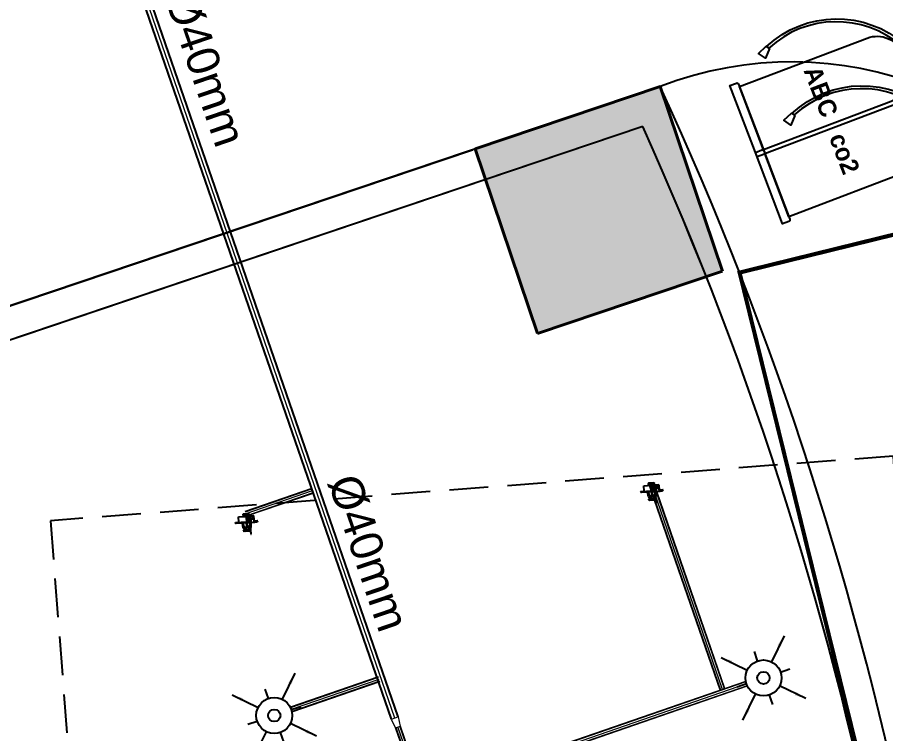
# Model space of a CAD drawing. Header units: inches. Extents: x 257070 to 799932, y -17980 to 269260.
# Drawn here: x 345010 to 350351, y 47336 to 51743 of the extents above; entities that cross this region are included whole.
import ezdxf

# ---------------------------------------------------------------- set-up
doc = ezdxf.new("R2010")
doc.units = ezdxf.units.IN
doc.header["$MEASUREMENT"] = 0
doc.header["$PDMODE"] = 99
doc.header["$PDSIZE"] = 100
doc.linetypes.add('CB_B2_AP$0$Str_00-04$0$HIDDEN4', pattern=[2.38125, 1.5875, -0.79375])
for name, color, linetype in [('0-AES-F-SPRINKLER', 10, 'Continuous'), ('0-F-AES-FIRE EXTINGUISHER', 1, 'Continuous'), ('2 wheeler barrier', 170, 'Continuous'), ('basement1_AP$0$A-_ROAD----_E-_-', 2, 'Continuous'), ('DSP_WALL', 7, 'Continuous'), ('RETAIL', 40, 'Continuous')]:
    doc.layers.add(name, color=color, linetype=linetype)
for name, color, linetype, lineweight in [('0-AES-F-SPRINKLER PIPE', 10, 'Continuous', 15), ('07--DIM-2', 2, 'Continuous', 25), ('E--CONCRETE-4', 4, 'Continuous', 40), ('E--CONCRETE-SHADE', 253, 'Continuous', 20), ('TEXT', 7, 'Continuous', 0)]:
    doc.layers.add(name, color=color, linetype=linetype, lineweight=lineweight)
doc.layers.add('A', color=7, linetype='Continuous', true_color=0x469d8b)
doc.styles.add('CG', font='GOTHICB.TTF')
doc.styles.get("Standard").update_dxf_attribs({"font": 'arial.ttf'})
doc.styles.add('TEXT style 175', font='GOTHIC.TTF')
doc.styles.add('TEXT style 75', font='ARIALN.TTF')
doc.dimstyles.new('75', dxfattribs={"dimscale": 1.5, "dimtxt": 200, "dimasz": 113, "dimexe": 113, "dimexo": 0, "dimgap": 25, "dimtad": 0, "dimdec": 0, "dimrnd": 5, "dimzin": 0, "dimdsep": 46, "dimtxsty": 'TEXT style 75', "dimblk": 'ARCHTICK', "dimcen": 0.09, "dimdle": 113, "dimclrd": 8, "dimclre": 8, "dimclrt": 256, "dimadec": 0, "dimazin": 0, "dimtfac": 1, "dimtdec": 0, "dimtofl": 0, "dimtmove": 1, "dimatfit": 3, "dimldrblk": 'OPEN90', "dimfxl": 0, "dimtolj": 1, "dimtzin": 0, "dimarcsym": 0})
doc.dimstyles.new('ISO-25', dxfattribs={"dimtxt": 2.5, "dimasz": 2.5, "dimexe": 1.25, "dimexo": 0.625, "dimtad": 1, "dimtxsty": 'Standard', "dimcen": 2.5, "dimadec": 0, "dimazin": 0, "dimtfac": 1, "dimtmove": 0, "dimatfit": 3, "dimfxl": 1, "dimarcsym": 0})

# ---------------------------------------------------------------- blocks, each defined once
blk = doc.blocks.new('_ArchTick')
at = {"color": 0, "linetype": 'ByBlock', "const_width": 0.15}
blk.add_lwpolyline([(-0.5, -0.5), (0.5, 0.5)], dxfattribs=at)
blk = doc.blocks.new('*D357')
at = {"layer": '07--DIM-2', "color": 251, "lineweight": -2, "ltscale": 1000, "transparency": 16777216}
for p, q in [((351232, 52797.9), (350624.2, 51302.3)), ((351582, 52797.9), (351232, 52797.9)), ((349773.8, 49210.3), (349774, 49210.3)), ((349773.9, 49210.2), (349773.9, 49210.4))]:
    blk.add_line(p, q, dxfattribs=at)
at = {"layer": 'DEFPOINTS', "color": 0, "ltscale": 1000, "transparency": 16777216}
for p in [(350624.2, 51302.3, 0), (349773.9, 49210.3, 0)]:
    blk.add_point(p, dxfattribs=at)
at = {"layer": '07--DIM-2', "color": 251, "lineweight": -2, "ltscale": 1000, "transparency": 16777216, "xscale": 350, "yscale": 350, "zscale": 350, "rotation": 247.8817463616638}
blk.add_blockref('_ArchTick', (350624.2, 51302.3), dxfattribs=at)
at = {"layer": '07--DIM-2', "ltscale": 1000, "transparency": 16777216, "insert": (352414.7, 52797.9), "char_height": 500, "attachment_point": 5, "rotation": 270, "style": 'TEXT style 75'}
blk.add_mtext('\\A1;R2250', dxfattribs=at)
blk = doc.blocks.new('_Open90')
at = {"color": 0, "linetype": 'ByBlock', "lineweight": -2}
for p, q in [((-0.5, 0.5), (0, 0)), ((0, 0), (-1, 0)), ((0, 0), (-0.5, -0.5))]:
    blk.add_line(p, q, dxfattribs=at)
blk = doc.blocks.new('A$C3CA070F1')
at = {"layer": '0-AES-F-SPRINKLER'}
h = blk.add_hatch(dxfattribs=at)
h.set_pattern_fill('ANSI31', color=3, scale=0.196883, angle=-34.2335, style=0)
h.set_pattern_definition([(100.766483, (49937.1607, 174049.7081), (1.474466316, 0.280375668), [])])
edge = h.paths.add_edge_path()
edge.add_line((-1.4, 85), (-1.4, 83.7))
edge.add_line((-1.4, 83.7), (-6.5, 83.9))
edge.add_ellipse((-6.5, 82.5), major_axis=(-1.42, -0.27), ratio=1, start_angle=257, end_angle=315)
edge.add_line((-7.7, 83.3), (-15.3, 72.1))
edge.add_ellipse((-11.7, 69.7), major_axis=(-4.25, -0.81), ratio=1, start_angle=-45, end_angle=45)
edge.add_line((-14.2, 66.1), (13.8, 47.1))
edge.add_line((13.8, 47.1), (13, 46))
edge.add_line((13, 46), (-14.9, 65))
edge.add_ellipse((-11.7, 69.7), major_axis=(-5.52, -1.05), ratio=1, start_angle=-45, end_angle=45, ccw=False)
edge.add_line((-16.4, 72.8), (-8.8, 84))
edge.add_ellipse((-6.5, 82.5), major_axis=(-2.69, -0.51), ratio=1, start_angle=257, end_angle=315, ccw=False)
edge.add_line((-6.4, 85.2), (-1.4, 85))
h = blk.add_hatch(dxfattribs=at)
h.set_pattern_fill('ANSI31', color=3, scale=0.196883, angle=-124.2335, style=0)
h.set_pattern_definition([(190.766483, (49937.1607, 174049.7081), (-0.280375668, 1.474466316), [])])
edge = h.paths.add_edge_path()
edge.add_line((-1.5, 53.6), (7.4, 47.6))
edge.add_line((7.4, 47.6), (8.4, 49.1))
edge.add_line((8.4, 49.1), (-0.4, 55.2))
edge.add_ellipse((-2.5, 52.1), major_axis=(-0.69, 3.63), ratio=1, start_angle=315, end_angle=405)
edge.add_line((-5.5, 54.2), (-14.4, 41.2))
edge.add_ellipse((-11.4, 39.1), major_axis=(-0.69, 3.63), ratio=1, start_angle=45, end_angle=135)
edge.add_line((-13.4, 36), (-9.3, 33.2))
edge.add_ellipse((-10.1, 32), major_axis=(-0.27, 1.42), ratio=1, start_angle=225, end_angle=315, ccw=False)
edge.add_line((-8.9, 31.2), (-9.6, 30.3))
edge.add_line((-9.6, 30.3), (-8, 29.2))
edge.add_line((-8, 29.2), (-7.4, 30.1))
edge.add_ellipse((-10.1, 32), major_axis=(-3.3, -0.63), ratio=1, start_angle=135, end_angle=225)
edge.add_line((-8.2, 34.8), (-12.4, 37.6))
edge.add_ellipse((-11.4, 39.1), major_axis=(-1.75, -0.33), ratio=1, start_angle=-45, end_angle=45, ccw=False)
edge.add_line((-12.8, 40.1), (-4, 53.1))
edge.add_ellipse((-2.5, 52.1), major_axis=(-1.75, -0.33), ratio=1, start_angle=225, end_angle=315, ccw=False)
at = {"layer": '0-AES-F-SPRINKLER', "color": 3}
for p, q in [((-97, 44.5), (-78.9, 71.2)), ((-94, 87.9), (-92.6, 89.9)), ((-71.7, 72.7), (-94, 87.9)), ((-92.6, 89.9), (-59.3, 67.2)), ((-84.5, 65.7), (-92.1, 54.5)), ((-89.4, 54.1), (-90.1, 50.9)), ((-87.9, 57.4), (-89.5, 49.2)), ((-89.4, 55.1), (-89.4, 55.1)), ((-87.2, 59), (-87.3, 58.9)), ((-87.2, 59), (-86.9, 59.4)), ((-85.5, 57), (-87.2, 48.7)), ((-85.2, 57.7), (-85.3, 57.6)), ((-76.9, 69.9), (-81.9, 62.5)), ((-79.8, 65.6), (-81.8, 67)), ((-78, 63), (-80.3, 64.8)), ((-78.9, 71.2), (-76.9, 69.9)), ((-70, 64.5), (-78, 63)), ((-68.6, 55.2), (-74.6, 59.3)), ((-66.2, 53.6), (-74.2, 41.9)), ((-61.8, 66), (-67.1, 65)), ((-60.6, 65.2), (-66.8, 69.4)), ((-50.4, 56.6), (-66.2, 53.6)), ((-59.3, 67.2), (-60.6, 65.2)), ((-56.6, 67), (-59.8, 66.4)), ((-50.4, 56.6), (-58.3, 62)), ((-18.5, 45.8), (-56.6, 67)), ((-16.9, 37.4), (-55.1, 63.4)), ((-28.6, 41.7), (-50.4, 56.6)), ((-30.3, 52.3), (-16.4, 72.8)), ((-16.4, 72.8), (-8.8, 84)), ((-7.7, 83.3), (-15.3, 72.1)), ((13, 46), (-14.9, 65)), ((-5.5, 54.2), (-14.4, 41.2)), ((-14.2, 66.1), (13.8, 47.1)), ((-1.4, 83.7), (-13.6, 65.8)), ((-1.4, 83.7), (-6.5, 83.9)), ((-6.4, 85.2), (-1.4, 85)), ((-1.5, 53.6), (7.4, 47.6)), ((-1.4, 85), (-1.4, 83.7)), ((8.4, 49.1), (-0.4, 55.2)), ((-98.2, 38.1), (-98.1, 38.2)), ((-98.2, 38), (-98.2, 38.1)), ((-98.2, 37.9), (-98.2, 38)), ((-98.2, 37.8), (-98.2, 37.9)), ((-98.2, 37.7), (-98.2, 37.8)), ((-98.2, 37.6), (-98.2, 37.7)), ((-98.2, 37.5), (-98.2, 37.6)), ((-98.2, 37.6), (-98.2, 37.6)), ((-98.2, 37.4), (-98.2, 37.5)), ((-98.2, 37.3), (-98.2, 37.4)), ((-98.2, 37.4), (-98.2, 37.4)), ((-98.1, 37.2), (-98.2, 37.3)), ((-98.1, 38.7), (-97.4, 43.4)), ((-98.1, 38.6), (-98.1, 38.7)), ((-98.1, 38.5), (-98.1, 38.6)), ((-98.1, 38.4), (-98.1, 38.5)), ((-98.1, 38.3), (-98.1, 38.4)), ((-98.1, 38.2), (-98.1, 38.3)), ((-98.1, 37.1), (-98.1, 37.2)), ((-98.1, 37.2), (-98.1, 37.2)), ((-98.1, 37), (-98.1, 37.1)), ((-98.1, 37.1), (-98.1, 37.1)), ((-98, 36.9), (-98.1, 37)), ((-98.1, 37), (-98.1, 37)), ((-98.1, 37), (-98.1, 37)), ((-97.9, 36.8), (-98, 36.9)), ((-98, 36.9), (-98, 36.9)), ((-98, 36.9), (-98, 36.9)), ((-98, 36.9), (-98, 36.9)), ((-98, 36.9), (-98, 36.9)), ((-97.8, 36.9), (-97.9, 36.9)), ((-97.9, 36.9), (-97.9, 36.9)), ((-97.9, 36.9), (-97.9, 36.8)), ((-95.6, 36.5), (-97.9, 36.8)), ((-97.9, 36.8), (-97.9, 36.8)), ((-97.7, 36.9), (-97.8, 36.9)), ((-97.8, 36.9), (-97.8, 36.9)), ((-97.8, 36.9), (-97.8, 36.9)), ((-97.6, 37), (-97.7, 37)), ((-97.7, 37), (-97.7, 37)), ((-97.7, 37), (-97.7, 36.9)), ((-97.5, 37.2), (-97.6, 37.1)), ((-97.6, 37.1), (-97.6, 37.1)), ((-97.6, 37.1), (-97.6, 37)), ((-97.4, 37.3), (-97.5, 37.3)), ((-97.5, 37.3), (-97.5, 37.2)), ((-97.3, 37.5), (-97.4, 37.5)), ((-97.4, 37.5), (-97.4, 37.4)), ((-97.4, 37.4), (-97.4, 37.3)), ((-97.2, 37.7), (-97.3, 37.6)), ((-97.3, 37.6), (-97.3, 37.5)), ((-97.1, 37.9), (-97.2, 37.9)), ((-97.2, 37.9), (-97.2, 37.8)), ((-97.2, 37.8), (-97.2, 37.7)), ((-97, 38.1), (-97.1, 38)), ((-97.1, 38), (-97.1, 37.9)), ((-96.9, 38.5), (-97, 38.3)), ((-97, 38.3), (-97, 38.2)), ((-97, 38.2), (-97, 38.1)), ((-96.8, 38.8), (-96.9, 38.7)), ((-96.9, 38.7), (-96.9, 38.6)), ((-96.9, 38.6), (-96.9, 38.5)), ((-96.7, 39), (-96.8, 38.9)), ((-96.8, 38.9), (-96.8, 38.8)), ((-96.6, 39.4), (-96.7, 39.3)), ((-96.7, 39.3), (-96.7, 39.1)), ((-96.7, 39.1), (-96.7, 39)), ((-96.5, 39.8), (-96.6, 39.6)), ((-96.6, 39.6), (-96.6, 39.5)), ((-96.6, 39.5), (-96.6, 39.4)), ((-96.4, 40.1), (-96.5, 40)), ((-96.5, 40), (-96.5, 39.9)), ((-96.5, 39.9), (-96.5, 39.8)), ((-96.3, 40.5), (-96.4, 40.4)), ((-96.4, 40.4), (-96.4, 40.3)), ((-96.4, 40.3), (-96.4, 40.1)), ((-96.2, 41), (-96.3, 40.9)), ((-96.3, 40.9), (-96.3, 40.8)), ((-96.3, 40.8), (-96.3, 40.6)), ((-96.3, 40.6), (-96.3, 40.5)), ((-96.1, 41.5), (-96.2, 41.4)), ((-96.2, 41.4), (-96.2, 41.3)), ((-96.2, 41.3), (-96.2, 41.1)), ((-96.2, 41.1), (-96.2, 41)), ((-95.5, 46.3), (-96.1, 41.7)), ((-96.1, 41.7), (-96.1, 41.6)), ((-96.1, 41.6), (-96.1, 41.5)), ((-95.5, 36.5), (-95.6, 36.5)), ((-95.6, 36.5), (-95.6, 36.5)), ((-95.6, 36.5), (-95.6, 36.5)), ((-95.4, 36.6), (-95.5, 36.6)), ((-95.5, 36.6), (-95.5, 36.6)), ((-95.5, 36.6), (-95.5, 36.5)), ((-95.3, 36.7), (-95.4, 36.6)), ((-95.4, 36.6), (-95.4, 36.6)), ((-95.4, 36.6), (-95.4, 36.6)), ((-95.2, 36.8), (-95.3, 36.8)), ((-95.3, 36.8), (-95.3, 36.7)), ((-95.3, 36.7), (-95.3, 36.7)), ((-95.1, 37), (-95.2, 36.9)), ((-95.2, 36.9), (-95.2, 36.9)), ((-95.2, 36.9), (-95.2, 36.8)), ((-95, 37.1), (-95.1, 37.1)), ((-95.1, 37.1), (-95.1, 37)), ((-94.9, 37.4), (-95, 37.3)), ((-95, 37.3), (-95, 37.2)), ((-95, 37.2), (-95, 37.1)), ((-94.8, 37.5), (-94.9, 37.4)), ((-94.9, 37.4), (-94.9, 37.4)), ((-94.7, 37.8), (-94.8, 37.7)), ((-94.8, 37.7), (-94.8, 37.6)), ((-94.8, 37.6), (-94.8, 37.5)), ((-94.6, 38), (-94.7, 37.9)), ((-94.7, 37.9), (-94.7, 37.8)), ((-94.5, 38.4), (-94.6, 38.2)), ((-94.6, 38.2), (-94.6, 38.1)), ((-94.6, 38.1), (-94.6, 38)), ((-94.4, 38.7), (-94.5, 38.6)), ((-94.5, 38.6), (-94.5, 38.5)), ((-94.5, 38.5), (-94.5, 38.4)), ((-93.8, 43.4), (-94.4, 47.9)), ((-94.3, 38.9), (-94.4, 38.8)), ((-94.4, 38.8), (-94.4, 38.7)), ((-94.2, 39.3), (-94.3, 39.2)), ((-94.3, 39.2), (-94.3, 39.1)), ((-94.3, 39.1), (-94.3, 38.9)), ((-94.1, 39.7), (-94.2, 39.6)), ((-94.2, 39.6), (-94.2, 39.4)), ((-94.2, 39.4), (-94.2, 39.3)), ((-94, 40.1), (-94.1, 39.9)), ((-94.1, 39.9), (-94.1, 39.8)), ((-94.1, 39.8), (-94.1, 39.7)), ((-93.9, 40.6), (-94, 40.4)), ((-94, 40.4), (-94, 40.3)), ((-94, 40.3), (-94, 40.2)), ((-94, 40.2), (-94, 40.1)), ((-93.8, 41.1), (-93.9, 40.9)), ((-93.9, 40.9), (-93.9, 40.8)), ((-93.9, 40.8), (-93.9, 40.7)), ((-93.9, 40.7), (-93.9, 40.6)), ((-93.8, 43.3), (-93.8, 43.4)), ((-93.8, 43.2), (-93.8, 43.3)), ((-93.7, 43.1), (-93.8, 43.2)), ((-93.8, 43.2), (-93.8, 43.2)), ((-93.6, 42.7), (-93.8, 41.4)), ((-93.8, 41.4), (-93.8, 41.3)), ((-93.8, 41.3), (-93.8, 41.2)), ((-93.8, 41.2), (-93.8, 41.1)), ((-93.7, 43), (-93.7, 43.1)), ((-93.7, 42.9), (-93.7, 43)), ((-93.7, 42.8), (-93.7, 42.9)), ((-93.7, 42.9), (-93.7, 42.9)), ((-93.6, 42.8), (-93.7, 42.8)), ((-93.6, 42.7), (-93.6, 42.8)), ((-93.6, 42.6), (-93.6, 42.7)), ((-93.6, 42.7), (-93.6, 42.7)), ((-93.6, 42.7), (-93.6, 42.7)), ((-93.5, 42.6), (-93.6, 42.6)), ((-93.5, 42.5), (-93.5, 42.6)), ((-93.5, 42.6), (-93.5, 42.6)), ((-93.5, 42.6), (-93.5, 42.6)), ((-93.4, 42.5), (-93.5, 42.5)), ((-91.1, 42.1), (-93.4, 42.5)), ((-93.4, 42.5), (-93.4, 42.5)), ((-93.3, 42.5), (-93.4, 42.5)), ((-93.4, 42.5), (-93.4, 42.5)), ((-92.9, 46.5), (-93.3, 49.4)), ((-93.2, 42.5), (-93.3, 42.5)), ((-93.3, 42.5), (-93.3, 42.5)), ((-93.3, 42.5), (-93.3, 42.5)), ((-93.1, 42.6), (-93.2, 42.6)), ((-93.2, 42.6), (-93.2, 42.6)), ((-93.2, 42.6), (-93.2, 42.5)), ((-93, 42.7), (-93.1, 42.7)), ((-93.1, 42.7), (-93.1, 42.6)), ((-93.1, 42.6), (-93.1, 42.6)), ((-92.9, 42.8), (-93, 42.8)), ((-93, 42.8), (-93, 42.7)), ((-92.9, 46.4), (-92.9, 46.5)), ((-92.9, 46.3), (-92.9, 46.4)), ((-92.9, 46.4), (-92.9, 46.4)), ((-92.9, 46.2), (-92.9, 46.3)), ((-92.9, 46.3), (-92.9, 46.3)), ((-92.8, 46.2), (-92.9, 46.2)), ((-92.8, 43), (-92.9, 42.9)), ((-92.9, 42.9), (-92.9, 42.9)), ((-92.9, 42.9), (-92.9, 42.8)), ((-92.8, 46.1), (-92.8, 46.2)), ((-92.8, 46.2), (-92.8, 46.2)), ((-92.7, 46.1), (-92.8, 46.1)), ((-92.8, 46.1), (-92.8, 46.1)), ((-92.8, 46.1), (-92.8, 46.1)), ((-92.8, 46.1), (-92.8, 46.1)), ((-92.7, 43.1), (-92.8, 43.1)), ((-92.8, 43.1), (-92.8, 43)), ((-90.6, 47), (-92.7, 43.2)), ((-92.6, 46.1), (-92.7, 46.1)), ((-92.7, 46.1), (-92.7, 46.1)), ((-92.7, 46.1), (-92.7, 46.1)), ((-92.7, 46.1), (-92.7, 46.1)), ((-92.7, 43.2), (-92.7, 43.1)), ((-92.5, 46.1), (-92.6, 46.1)), ((-92.6, 46.1), (-92.6, 46.1)), ((-92.6, 46.1), (-92.6, 46.1)), ((-92.6, 46.1), (-92.6, 46.1)), ((-92.4, 46.3), (-92.5, 46.2)), ((-92.5, 46.2), (-92.5, 46.2)), ((-92.5, 46.2), (-92.5, 46.1)), ((-92.3, 46.4), (-92.4, 46.4)), ((-92.4, 46.4), (-92.4, 46.3)), ((-92.4, 46.3), (-92.4, 46.3)), ((-90.3, 50.1), (-92.3, 46.4)), ((-91, 42.1), (-91.1, 42.1)), ((-91.1, 42.1), (-91.1, 42.1)), ((-90.9, 42.1), (-91, 42.1)), ((-91, 42.1), (-91, 42.1)), ((-91, 42.1), (-91, 42.1)), ((-90.8, 42.1), (-90.9, 42.1)), ((-90.9, 42.1), (-90.9, 42.1)), ((-90.7, 42.2), (-90.8, 42.2)), ((-90.8, 42.2), (-90.8, 42.2)), ((-90.8, 42.2), (-90.8, 42.1)), ((-90.6, 42.4), (-90.7, 42.3)), ((-90.7, 42.3), (-90.7, 42.3)), ((-90.7, 42.3), (-90.7, 42.2)), ((-90.4, 46.9), (-90.6, 47)), ((-90.5, 42.5), (-90.6, 42.4)), ((-90.6, 42.4), (-90.6, 42.4)), ((-90.4, 42.7), (-90.5, 42.6)), ((-90.5, 42.6), (-90.5, 42.6)), ((-90.5, 42.6), (-90.5, 42.5)), ((-90.4, 46.9), (-88.3, 46.5)), ((-88.3, 46.5), (-90.4, 42.8)), ((-90.4, 42.8), (-90.4, 42.7)), ((-90.3, 50.2), (-90.3, 50.2)), ((-88.1, 46.5), (-88.3, 46.5)), ((-87.1, 49.1), (-83.1, 28.1)), ((-76.5, 43.5), (-84.7, 49.1)), ((-83.1, 28.1), (-59.8, 9)), ((-45.1, 30.7), (-81.4, -22.7)), ((-57.1, 13), (-79.2, 28)), ((-71.2, 26.1), (-79, 31.5)), ((-78.4, -29.4), (-39.9, 27.2)), ((-74.2, 41.9), (-71.2, 26.1)), ((-72.8, 43.9), (-70.8, 42.5)), ((-69.3, 47.2), (-71.9, 43.3)), ((-71.2, 26.1), (-55.4, 15.4)), ((-70.8, 42.5), (-69.6, 43.1)), ((-69.6, 43.1), (-65.6, 49)), ((-65.5, 50.3), (-67.6, 51.7)), ((-65.6, 49), (-65.5, 50.3)), ((-46.7, 28.3), (-63.5, 39.8)), ((-60.3, 44.4), (-42.5, 32.3)), ((-12.5, 8.5), (-45.1, 30.7)), ((-36, 41.9), (-44.1, 30)), ((-43.5, 33), (-34.7, 45.9)), ((-38.8, -30.1), (-12.5, 8.5)), ((-36.6, 24.9), (-27.8, 37.8)), ((-35.2, 41.4), (-36, 41.9)), ((-31.7, 32.1), (-35.3, 38.9)), ((-29, 19.7), (-17.4, 36.7)), ((-20.7, 31.9), (-28.3, 37.1)), ((-27.8, 37.8), (-26.1, 40.3)), ((-23.3, 15.8), (-12.3, 33.3)), ((-1.1, 25.8), (-22.9, -9.3)), ((-22, 15), (-12.4, 30.5)), ((-9.5, 31.8), (-20.6, 14)), ((1.6, 23.7), (-20, -11.1)), ((-19.9, -8), (-1.3, 22.5)), ((-19.1, 13), (-9.6, 28.5)), ((-16.9, 37.4), (-18.5, 45.8)), ((-6.7, 29.8), (-17.7, 12.1)), ((-17.4, 36.7), (-16.9, 37.4)), ((4.4, 21.7), (-17.1, -13)), ((-17, -9.8), (1.5, 20.5)), ((-16.3, 11.1), (-6.9, 26.5)), ((-3.9, 27.8), (-14.9, 10.1)), ((-14.2, -14.8), (7.2, 19.7)), ((-14.2, -11.6), (4.3, 18.4)), ((-12.3, 33.3), (-13.8, 32.5)), ((-13.5, 9.2), (-4.1, 24.5)), ((-13.4, 36), (-9.3, 33.2)), ((-12.8, 40.1), (-4, 53.1)), ((-2.4, 33.9), (-12.4, 40.7)), ((-8.2, 34.8), (-12.4, 37.6)), ((-12.4, 30.5), (-12.3, 33.3)), ((-9.5, 31.8), (-12.4, 30.5)), ((7, 16.4), (-11.3, -13.5)), ((8.8, 17.2), (-10.3, -14)), ((-9.6, 28.5), (-9.5, 31.8)), ((-8.9, 31.2), (-9.6, 30.3)), ((-9.6, 30.3), (-8, 29.2)), ((-6.7, 29.8), (-9.6, 28.5)), ((-8.7, -12.8), (8.7, 12.8)), ((-8, 29.2), (-7.4, 30.1)), ((-6.9, 26.5), (-6.7, 29.8)), ((-3.9, 27.8), (-6.9, 26.5)), ((8.4, 49.1), (-6.8, 26.7)), ((5, 44.1), (-5.3, 51.1)), ((-4.1, 24.5), (-3.9, 27.8)), ((-1.1, 25.8), (-4.1, 24.5)), ((-1.3, 22.5), (-1.1, 25.8)), ((1.6, 23.7), (-1.3, 22.5)), ((13, 46), (-1.2, 25.2)), ((1.5, 20.5), (1.6, 23.7)), ((4.4, 21.7), (1.5, 20.5)), ((4.3, 18.4), (4.4, 21.7)), ((7.2, 19.7), (4.3, 18.4)), ((7, 16.4), (7.2, 19.7)), ((8.8, 17.2), (7, 16.4)), ((7.4, 47.6), (8.4, 49.1)), ((9.2, 15), (8.8, 17.2)), ((13.8, 47.1), (13, 46)), ((-81.6, -25.3), (-79.6, -29.9)), ((-79.6, -29.9), (-78.4, -29.4)), ((-66.2, -11.4), (-38.8, -30.1)), ((-22.9, -6.7), (-22.9, -9.3)), ((-22.9, -9.3), (-19.9, -8)), ((-19.9, -8), (-20, -11.1)), ((-20, -11.1), (-17, -9.8)), ((-17, -9.8), (-17.1, -13)), ((-17.1, -13), (-14.2, -11.6)), ((-14.2, -11.6), (-14.2, -14.8)), ((-14.2, -14.8), (-11.3, -13.5)), ((-11.3, -13.5), (-11.3, -14.2)), ((-11.3, -14.2), (-10.6, -14))]:
    blk.add_line(p, q, dxfattribs=at)
for centre, major_axis, start_param, end_param in [((-90.8, 53.6), (-0.29, 1.52), 0.785398, 2.356194), ((-89, 55.4), (-0.103, 0.54), 0.916881, 1.969618), ((-91.1, 54.7), (-0.33, 1.74), 4.197625, 4.773282), ((-84.1, 56.7), (-3.79, -0.72), -0.784768, -0.363877), ((-80.2, 54.3), (-1.57, 8.26), 0.010205, 0.785398), ((-83.7, 56.5), (-0.35, 1.85), 0.785501, 1.132999), ((-80.2, 54.3), (-5.9, -1.12), 4.155645, 5.497787), ((-83.2, 64.8), (-1.52, -0.29), 3.926991, 5.497787), ((-80.2, 54.3), (-8.26, -1.57), 4.155621, 4.722594), ((-75, 67.7), (-8.26, -1.57), 1.014052, 3.151797), ((-75.2, 63.2), (-2.79, -0.53), -0.113999, 0.093951), ((-75, 67.7), (-1.12, 5.9), 2.584882, 5.497787), ((-75, 67.7), (-1.57, 8.26), 4.722594, 5.497787), ((-70.2, 52.9), (-2.79, -0.53), 2.356194, 3.926991), ((-59.9, 59.6), (-2.83, -0.54), 3.926991, 4.712389), ((-11.7, 69.7), (-5.52, -1.05), -0.785398, 0.785398), ((-11.7, 69.7), (-4.25, -0.81), -0.785398, 0.785398), ((-6.5, 82.5), (-2.69, -0.51), 4.485496, 5.497787), ((-6.5, 82.5), (-1.42, -0.27), 4.485496, 5.497787), ((-2.5, 52.1), (-0.69, 3.63), 5.497787, 7.068583), ((-2.5, 52.1), (-1.75, -0.33), 3.926991, 5.497787), ((-94.7, 43.1), (-2.74, -0.52), -0.560204, -0.324923), ((-95.2, 43.3), (-0.41, 2.13), 0.784914, 1.034983), ((-92.8, 45.9), (-0.51, 2.68), 0.787914, 1.247507), ((-92.6, 47.9), (-1.75, -0.33), -0.775969, -0.160442), ((-91.5, 49.5), (-0.33, 1.74), 0.791774, 1.412986), ((-95.3, 50.1), (-5.72, -1.09), 2.374727, 2.798549), ((-93.2, 51.4), (-3.09, -0.59), 2.526084, 2.789089), ((-92.9, 49.6), (-5.72, -1.09), 2.377207, 2.798549), ((-74.9, 45.8), (-0.53, 2.79), 2.356194, 3.926991), ((-64.7, 44.1), (-3.72, -0.71), -0.403281, 1.321745), ((-64.7, 44.1), (-0.71, 3.72), 4.96144, 6.686466), ((-65.2, 37.3), (-0.56, 2.96), 5.497794, 6.034125), ((-58.6, 46.9), (-2.96, -0.56), 0.24906, 0.785391), ((-33.2, 40), (-0.45, 2.36), 0.803442, 1.867502), ((-30.1, 39.4), (-2.79, -0.53), 2.356194, 3.926991), ((-23.8, 38.7), (-0.53, 2.79), 5.497787, 7.068583), ((-15, 35.1), (-0.54, 2.83), 0.785398, 3.403392), ((-11.4, 39.1), (-0.69, 3.63), 0.785398, 2.356194), ((-11.4, 39.1), (-1.75, -0.33), -0.785398, 0.785398), ((-10.1, 32), (-0.27, 1.42), 3.926991, 5.497787), ((-10.1, 32), (-3.3, -0.63), 2.356194, 3.926991), ((6.3, 14.4), (-0.54, 2.83), 3.926991, 4.712389), ((-79.1, -24.2), (-0.51, 2.69), 0.785398, 1.797689), ((-11.1, -11.2), (-2.83, -0.54), 1.570796, 2.356194)]:
    blk.add_ellipse(centre, major_axis=major_axis, ratio=1, start_param=start_param, end_param=end_param, dxfattribs=at)
at = {"layer": '0-AES-F-SPRINKLER', "color": 3, "extrusion": (0, 0, -1)}
for centre, major_axis, start_param, end_param in [((-86.3, 46.7), (-0.53, 2.79), -0.113999, 0.785398), ((-77.4, 33.9), (-0.54, 2.83), 3.926991, 4.712389)]:
    blk.add_ellipse(centre, major_axis=major_axis, ratio=1, start_param=start_param, end_param=end_param, dxfattribs=at)
blk = doc.blocks.new('A$C38B57D14')
at = {"color": 1}
for points in [[(331, 896.2), (325.1, 903.8), (325.1, 915.6), (402.4, 967.6), (507.6, 967.6), (508.4, 961.7), (412.4, 947.3), (356.4, 908.4), (344.9, 896.2), (331, 896.2)], [(356.4, 908.4), (518.9, 886.4), (518.2, 881.3), (344.9, 896.2)]]:
    blk.add_lwpolyline(points, dxfattribs=at)
for points in [[(325.1, 896.2), (356.4, 896.2), (356.4, 920.5), (325.1, 920.5)], [(311.4, 882.4), (269.9, 882.4), (269.9, 855.8), (311.4, 855.8)], [(34.7, 235), (51.3, 246.7), (89, 211), (54.8, 187.1)]]:
    blk.add_lwpolyline(points, close=True, dxfattribs=at)
blk.add_lwpolyline([(269.9, 858.3, 0.380099), (48.4, 244.6), (37.2, 236.7, -0.385151), (269.9, 876.8)], format="xyb", dxfattribs=at)
for points in [[(311.4, 851.3), (370.1, 851.3), (370.1, 882.4, 0.414214), (356.4, 896.2), (325.1, 896.2, 0.414214), (311.4, 882.4)], [(311.4, 851.3), (370.1, 851.3, -0.414214), (507.3, 714.2), (507.3, 41.9), (174.3, 41.9), (174.3, 714.2, -0.414214)], [(161, 41.9), (520.6, 41.9, -0.414214), (528.6, 33.8), (528.6, 0), (152.9, 0), (152.9, 33.8, -0.414214)]]:
    blk.add_lwpolyline(points, format="xyb", close=True, dxfattribs=at)
blk.add_circle((340.8, 908.4), 7.79, dxfattribs=at)
at = {"color": 7, "style": 'CG'}
blk.add_text('ABC', height=88.5, dxfattribs=at).set_placement((211.4, 364.3))
blk = doc.blocks.new('A$C1C2B0A82')
at = {"color": 1}
for points in [[(414, 1120.2), (406.7, 1129.7), (406.7, 1144.6), (503.3, 1209.5), (634.7, 1209.5), (635.7, 1202.2), (515.8, 1184.1), (445.7, 1135.5), (431.4, 1120.2), (414, 1120.2)], [(445.7, 1135.5), (648.8, 1108), (648, 1101.7), (431.4, 1120.2)]]:
    blk.add_lwpolyline(points, dxfattribs=at)
for points in [[(406.7, 1120.2), (445.7, 1120.2), (445.7, 1150.7), (406.7, 1150.7)], [(389.5, 1103), (337.6, 1103), (337.6, 1069.7), (389.5, 1069.7)], [(43.6, 293.7), (64.4, 308.3), (111.5, 263.8), (68.8, 233.8)]]:
    blk.add_lwpolyline(points, close=True, dxfattribs=at)
blk.add_lwpolyline([(337.6, 1072.9, 0.380099), (60.7, 305.7), (46.7, 295.9, -0.385151), (337.6, 1096)], format="xyb", dxfattribs=at)
for points in [[(389.5, 1064.2), (462.9, 1064.2), (462.9, 1103, 0.414214), (445.7, 1120.2), (406.7, 1120.2, 0.414214), (389.5, 1103)], [(389.5, 1064.2), (462.9, 1064.2, -0.414214), (634.3, 892.8), (634.3, 52.4), (218.1, 52.4), (218.1, 892.8, -0.414214)], [(201.5, 52.4), (650.9, 52.4, -0.414214), (661, 42.3), (661, 0), (191.4, 0), (191.4, 42.3, -0.414214)]]:
    blk.add_lwpolyline(points, format="xyb", close=True, dxfattribs=at)
blk.add_circle((426.2, 1135.5), 9.74, dxfattribs=at)
at = {"color": 7, "style": 'CG'}
blk.add_text('co2', height=110.62, dxfattribs=at).set_placement((264.5, 455.4))
blk = doc.blocks.new('*U603')
at = {"layer": '0-AES-F-SPRINKLER'}
for p, q in [((171672.4, 56809.4), (171672.4, 56870.6)), ((171561.6, 56698.5), (171500.3, 56698.5)), ((171783.3, 56698.5), (171844.5, 56698.5)), ((171672.4, 56587.7), (171672.4, 56526.4))]:
    blk.add_line(p, q, dxfattribs=at)
for radius in [110.8, 37.8]:
    blk.add_circle((171672.4, 56698.5), radius, dxfattribs=at)
at = {"layer": '0-AES-F-SPRINKLER PIPE'}
for points, override in [([(171467.9, 56903), (171594, 56776.9)], {"dimasz": 70, "dimtad": 0, "dimfxl": 13, "dimarcsym": 1}), ([(171876.9, 56903), (171750.8, 56776.9)], {"dimasz": 70, "dimtad": 0, "dimfxl": 13, "dimarcsym": 1}), ([(171467.9, 56494), (171594, 56620.1)], {"dimasz": 70, "dimtad": 0, "dimfxl": 13, "dimarcsym": 1}), ([(171876.9, 56494), (171750.8, 56620.1)], {"dimasz": 70, "dimgap": 0.625, "dimtad": 0, "dimfxl": 13, "dimarcsym": 1})]:
    blk.add_leader(points, dimstyle='ISO-25', override=override, dxfattribs=at)

msp = doc.modelspace()

# ---------------------------------------------------------------- hatches: boundary and pattern name
at = {"layer": 'E--CONCRETE-SHADE', "ltscale": 3.5}
h = msp.add_hatch(color=8, dxfattribs=at)
h.dxf.hatch_style = 1
h.paths.add_polyline_path([(348963.7, 51318.2), (347826.7, 50934.5), (348210.3, 49797.5), (349347.3, 50181.2)])

# ---------------------------------------------------------------- linework, layer by layer
at = {"layer": '0-AES-F-SPRINKLER PIPE', "ltscale": 1000}
for points in [[(347351.4, 47438.1), (345175.2, 53734.2)], [(347355.2, 47439.4), (345179, 53735.5)], [(347309.8, 47423.7), (345133.6, 53719.8)], [(347313.6, 47425), (345137.4, 53721.1)], [(347332.5, 47431.6), (345156.3, 53727.6)], [(349333.6, 47603), (348892.9, 48877.9)], [(349336.4, 47604), (348896, 48878.2)], [(349348.2, 47608.1), (348908.8, 48879.2)], [(349360, 47612.1), (348921.7, 48880.2)], [(349362.9, 47613.1), (348924.8, 48880.4)]]:
    msp.add_lwpolyline(points, dxfattribs=at)
at = {"layer": '0-AES-F-SPRINKLER PIPE', "ltscale": 1000, "elevation": 0}
for points in [[(346819, 48843.9), (346410, 48702.5)], [(346819.9, 48841), (346411.3, 48699.8)], [(346824, 48829.2), (346416.1, 48688.2)], [(346828.1, 48817.4), (346419.5, 48676.2)], [(346829.1, 48814.6), (346420.1, 48673.2)], [(347228.6, 47684.7), (346689.1, 47498.2)], [(347229.6, 47681.8), (346690.4, 47495.5)], [(347233.7, 47670), (346695.2, 47483.9)], [(347237.7, 47658.2), (346698.6, 47471.9)], [(347238.7, 47655.4), (346699.2, 47468.9)]]:
    msp.add_lwpolyline(points, dxfattribs=at)
at = {"layer": '0-AES-F-SPRINKLER PIPE', "ltscale": 1000}
for points in [[(349494.8, 47642.3), (347521.8, 46960.4, -0.414214), (347490, 46975.8), (347351.4, 47376.9)], [(349490.7, 47654.2), (347517.7, 46972.2, -0.414214), (347501.8, 46979.9), (347363.2, 47381)], [(349489.8, 47657), (347516.7, 46975, -0.414214), (347504.7, 46980.9), (347366, 47382)], [(349499.9, 47627.7), (347526.9, 46945.7, -0.414214), (347475.4, 46970.8), (347336.7, 47371.8)], [(349498.9, 47630.5), (347525.9, 46948.6, -0.414214), (347478.2, 46971.8), (347339.6, 47372.8)]]:
    msp.add_lwpolyline(points, format="xyb", dxfattribs=at)
msp.add_lwpolyline([(347355.2, 47439.4), (347309.8, 47423.7), (347336.7, 47371.8), (347366, 47382)], close=True, dxfattribs=at)
at = {"layer": '2 wheeler barrier', "color": 8, "ltscale": 1000, "const_width": 25, "elevation": 0}
msp.add_lwpolyline([(349452.7, 50173.1), (351637.5, 50711), (353072, 44885), (350887.2, 44347.1)], close=True, dxfattribs=at)
at = {"layer": 'A', "color": 8, "ltscale": 1000, "elevation": 0}
msp.add_lwpolyline([(348856.8, 51071), (340648.2, 48301.2, -0.526995), (331366.7, 30407.3), (332242.5, 21798.7, 0.508501), (348856.8, 51071, 2.461109)], format="xyb", dxfattribs=at)
at = {"layer": 'basement1_AP$0$A-_ROAD----_E-_-', "color": 8}
msp.add_line((340426.1, 48437.4, 0), (347808.7, 50928.4, 0), dxfattribs=at)
msp.add_arc((349773.9, 49210.3, 0), 2258.2, 26.5409, 111.025, dxfattribs=at)
at = {"layer": 'DSP_WALL', "color": 8, "ltscale": 3.5}
for p, q in [((348963.7, 51318.2, 0), (340358.3, 48414.5)), ((348856.8, 51071, 0), (340648.2, 48301.2, 0))]:
    msp.add_line(p, q, dxfattribs=at)
for radius, start, end in [(21026.8, 275.96564, 24.82218), (20826.8, 276.51506, 24.32853)]:
    msp.add_arc((329879.4, 42491, 0), radius, start, end, dxfattribs=at)
at = {"layer": 'E--CONCRETE-4', "color": 8, "ltscale": 10}
for p, q in [((348963.7, 51318.2, 0), (347826.7, 50934.5, 0)), ((349347.3, 50181.2, 0), (348963.7, 51318.2, 0)), ((347826.7, 50934.5, 0), (348210.3, 49797.5, 0)), ((348210.3, 49797.5, 0), (349347.3, 50181.2, 0))]:
    msp.add_line(p, q, dxfattribs=at)
at = {"layer": 'RETAIL', "color": 8, "linetype": 'CB_B2_AP$0$Str_00-04$0$HIDDEN4', "ltscale": 150, "elevation": 0}
msp.add_lwpolyline([(345213.9, 48645.9), (345412.8, 46053.5), (350597.5, 46451.3), (350398.7, 49043.7)], close=True, dxfattribs=at)

# ---------------------------------------------------------------- block references
at = {"color": 51, "extrusion": (-7.05686e-07, 1.85918e-06, 1), "rotation": 290.7851405285721}
msp.add_blockref('A$C1C2B0A82', (349481.6, 51091.3, -0.2), dxfattribs=at)
at = {"layer": '0-AES-F-SPRINKLER', "ltscale": 1000, "xscale": -1, "rotation": 240.1534293454144}
for p in [(348908.8, 48879.2, 0), (346416.2, 48688, 0)]:
    msp.add_blockref('A$C3CA070F1', p, dxfattribs=at)
at = {"layer": '0-AES-F-SPRINKLER', "color": 7, "rotation": 108.9424593604549}
for p in [(458955.6, -96291.6, 0), (455946.5, -96522.4, 0)]:
    msp.add_blockref('*U603', p, dxfattribs=at)
at = {"layer": '0-F-AES-FIRE EXTINGUISHER', "color": 7, "extrusion": (-7.05686e-07, 1.85918e-06, 1), "xscale": 1.250000000000002, "yscale": 1.250000000000002, "zscale": 1.250000000000002, "rotation": 290.7851405285718}
msp.add_blockref('A$C38B57D14', (349325.4, 51502.8, -0.2), dxfattribs=at)

# ---------------------------------------------------------------- texts
at = {"layer": '0-AES-F-SPRINKLER PIPE', "color": 7, "linetype": 'Continuous', "lineweight": -3, "ltscale": 0.9, "char_height": 200, "width": 685.774, "attachment_point": 2, "rotation": 288.8242}
for insert in [(346263.4, 51464.4), (347267.8, 48481.1)]:
    msp.add_mtext('%%C40mm', dxfattribs=dict(at, insert=insert))
at = {"layer": 'TEXT', "color": 8, "ltscale": 1000, "insert": (349652.1, 55789.4), "char_height": 400, "attachment_point": 1, "rotation": 199.2404, "style": 'TEXT style 175'}
msp.add_mtext_dynamic_manual_height_columns('{\\T2;TWO WAY 6M WIDE DRIVE WAY}', width=23911.084, gutter_width=20, heights=[0], dxfattribs=at)

# ---------------------------------------------------------------- dimensions: what is measured, and where the dimension line sits
at = {"layer": '07--DIM-2', "color": 8, "ltscale": 1000}
dim = msp.add_radius_dim(center=(349773.9, 49210.3, 0), mpoint=(350624.2, 51302.3, 0), text='R2250', dimstyle='75', override={"dimscale": 1, "dimtxt": 500, "dimasz": 350, "dimclrd": 251, "dimclre": 251}, dxfattribs=at)
dim.commit()
dim.dimension.update_dxf_attribs({"geometry": '*D357', "text_midpoint": (351232, 52797.9), "dimtype": 164, "text_rotation": 270})

doc.saveas('drawing.dxf')
